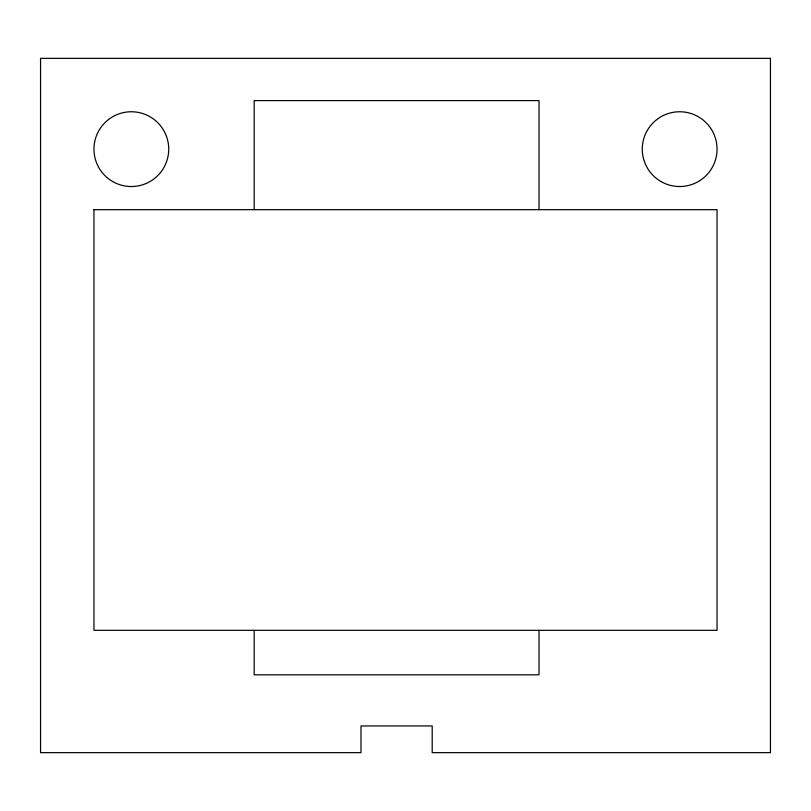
<?xml version="1.0" encoding="UTF-8"?>
<svg xmlns="http://www.w3.org/2000/svg" width="811" height="811" viewBox="0 0 811 811"><rect width="100%" height="100%" fill="white"/><g stroke="black" fill="none" stroke-linecap="round" stroke-linejoin="round"><path stroke-width="1.22" d="M539.021 209.674L539.021 100.594L254.178 100.594L254.178 209.674M539.021 630.34L539.021 674.833L254.178 674.833L254.178 630.319M93.954 209.674L93.954 630.319L717.046 630.319L717.046 209.674L93.954 209.674M770.45 58.351L40.55 58.351L40.55 752.649L360.996 752.649L360.996 725.946L432.202 725.946L432.202 752.649L770.45 752.649L770.45 58.351M660.965 181.522A37.387 37.387 0 0 0 717.046 149.143A37.387 37.387 0 0 0 660.965 116.764A37.387 37.387 0 0 0 660.965 181.522M112.648 181.522A37.387 37.387 0 0 0 168.729 149.143A37.387 37.387 0 0 0 112.648 116.764A37.387 37.387 0 0 0 112.648 181.522"/></g></svg>
